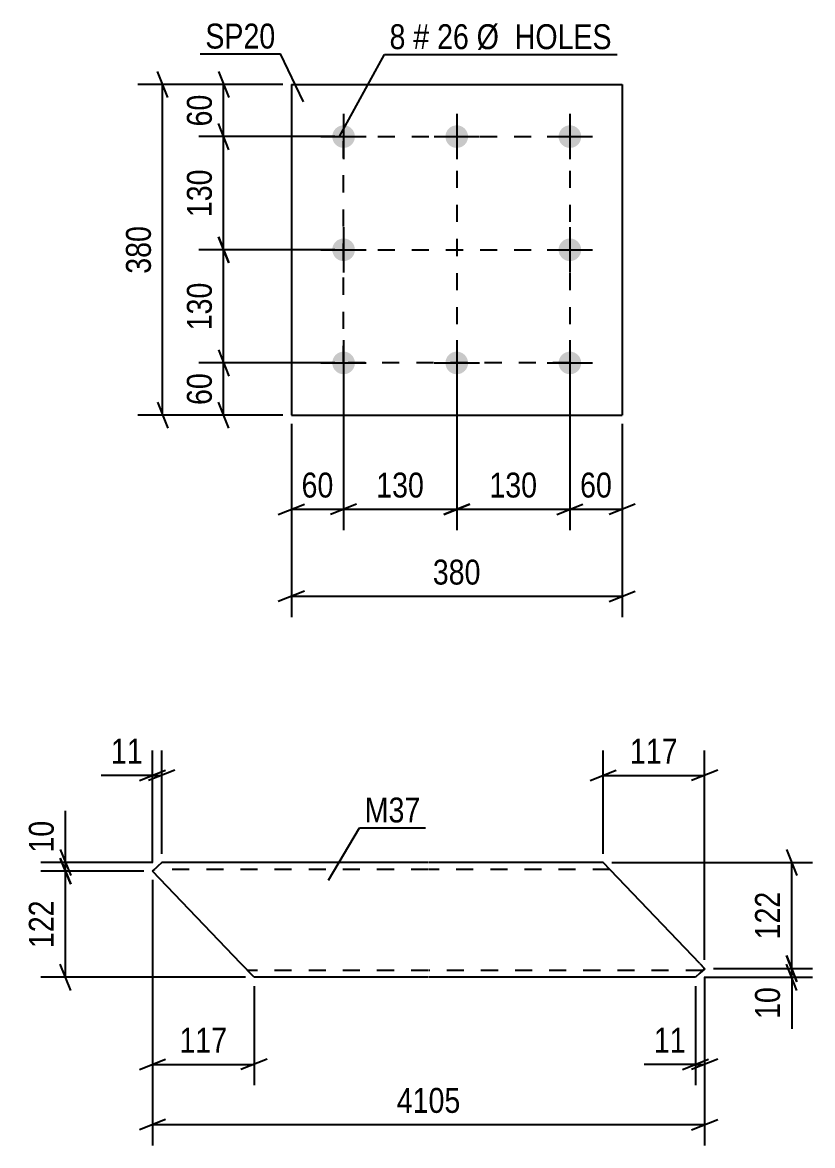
# Model space of a CAD drawing. Header units: millimetres. Extents: x 0 to 841, y 0 to 594.
# Drawn here: x 519.5 to 610.3, y 349.1 to 478.1 of the extents above; entities that cross this region are included whole.
import ezdxf

# ---------------------------------------------------------------- set-up
doc = ezdxf.new("R2010")
doc.units = ezdxf.units.MM
doc.linetypes.add('DXK_LINE_DOT2', pattern=[3.9198, 1.9599, -1.9599])
doc.styles.add('Arial Narrow', font='ARIALN.TTF', dxfattribs={"height": 0.2})

# ---------------------------------------------------------------- blocks, each defined once
blk = doc.blocks.new('Bolt-814407374-15570 - 15568')
at = {"linetype": 'Continuous'}
for points in [[(556.41, 466.28, -1), (556.41, 463.68, -1)], [(569.41, 466.28, -1), (569.41, 463.68, -1)], [(582.41, 466.28, -1), (582.41, 463.68, -1)], [(556.41, 453.28, -1), (556.41, 450.68, -1)], [(582.41, 453.28, -1), (582.41, 450.68, -1)], [(556.41, 440.28, -1), (556.41, 437.68, -1)], [(569.41, 440.28, -1), (569.41, 437.68, -1)], [(582.41, 440.28, -1), (582.41, 437.68, -1)]]:
    blk.add_hatch(color=1, dxfattribs=at).paths.add_polyline_path(points)
at = {"color": 1, "linetype": 'Continuous'}
for p, q in [((556.41, 467.58), (556.41, 462.38)), ((569.41, 467.58), (569.41, 462.38)), ((582.41, 467.58), (582.41, 462.38)), ((553.81, 464.98), (559.01, 464.98)), ((566.81, 464.98), (572.01, 464.98)), ((579.81, 464.98), (585.01, 464.98)), ((556.41, 454.58), (556.41, 449.38)), ((582.41, 454.58), (582.41, 449.38)), ((553.81, 451.98), (559.01, 451.98)), ((579.81, 451.98), (585.01, 451.98)), ((556.41, 441.58), (556.41, 436.38)), ((569.41, 441.58), (569.41, 436.38)), ((582.41, 441.58), (582.41, 436.38)), ((553.81, 438.98), (559.01, 438.98)), ((566.81, 438.98), (572.01, 438.98)), ((579.81, 438.98), (585.01, 438.98))]:
    blk.add_line(p, q, dxfattribs=at)
blk = doc.blocks.new('Part-814407374-15569 - 15568')
at = {"color": 2, "linetype": 'Continuous'}
for p, q in [((550.41, 470.98), (550.41, 432.98)), ((550.41, 470.98), (588.41, 470.98)), ((588.41, 470.98), (588.41, 432.98)), ((550.41, 432.98), (588.41, 432.98))]:
    blk.add_line(p, q, dxfattribs=at)
blk = doc.blocks.new('Part-814407374-15716 - 15715')
at = {"color": 2, "linetype": 'Continuous'}
for p, q in [((535.02, 381.13), (534.45, 380.61)), ((544.6, 370), (534.45, 380.61)), ((535.51, 381.6), (535.02, 381.13)), ((566.12, 381.6), (535.51, 381.6)), ((586.22, 381.6), (566.22, 381.6)), ((597.32, 370), (586.22, 381.6)), ((546.12, 368.4), (544.6, 370)), ((597.32, 370), (597.9, 369.39)), ((597.9, 369.39), (597.33, 368.87)), ((566.12, 368.4), (546.12, 368.4)), ((596.84, 368.4), (566.22, 368.4)), ((597.33, 368.87), (596.84, 368.4))]:
    blk.add_line(p, q, dxfattribs=at)
at = {"color": 7, "linetype": 'DXK_LINE_DOT2'}
for p, q in [((534.45, 380.61), (534.46, 380.6)), ((534.46, 380.6), (534.45, 380.61)), ((534.46, 380.6), (534.68, 380.8)), ((534.48, 380.61), (534.46, 380.6)), ((566.12, 380.8), (534.68, 380.8)), ((586.99, 380.8), (566.22, 380.8)), ((534.49, 380.57), (534.46, 380.6)), ((546.01, 368.52), (544.6, 370)), ((566.12, 369.2), (545.36, 369.2)), ((597.67, 369.2), (566.22, 369.2)), ((597.86, 369.43), (597.61, 369.69)), ((597.89, 369.4), (597.67, 369.2)), ((597.89, 369.4), (597.86, 369.43)), ((597.9, 369.39), (597.89, 369.4)), ((597.89, 369.4), (597.9, 369.39))]:
    blk.add_line(p, q, dxfattribs=at)
blk = doc.blocks.new('Rectangle-814407374-18340 - 15568')
at = {"color": 1, "linetype": 'DXK_LINE_DOT2'}
blk.add_lwpolyline([(556.41, 464.98), (582.41, 464.98), (582.41, 438.98), (556.41, 438.98), (556.41, 464.98)], close=True, dxfattribs=at)
blk = doc.blocks.new('Line-814407374-18350 - 15568')
at = {"color": 1, "linetype": 'DXK_LINE_DOT2'}
blk.add_line((556.41, 451.98), (582.41, 451.98), dxfattribs=at)
blk = doc.blocks.new('Line-814407374-18357 - 15568')
at = {"color": 1, "linetype": 'DXK_LINE_DOT2'}
blk.add_line((569.41, 464.98), (569.41, 438.98), dxfattribs=at)
blk = doc.blocks.new('StraightDimension-814407374-15833 - 15568')
at = {"color": 7, "linetype": 'Continuous'}
for p, q in [((542.02, 472.48), (543.22, 469.48)), ((549.41, 470.98), (539.77, 470.98)), ((542.62, 464.98), (542.62, 470.98)), ((543.22, 463.48), (542.02, 466.48)), ((555.41, 464.98), (539.77, 464.98))]:
    blk.add_line(p, q, dxfattribs=at)
at = {"color": 0}
blk.add_wipeout([(541.87, 470.4), (537.67, 470.4), (537.67, 465.55), (541.87, 465.55)], dxfattribs=at)
at = {"color": 3, "style": 'Arial Narrow'}
blk.add_text('60', height=2.863, rotation=90.0002, dxfattribs=at).set_placement((541.27, 466.15))
blk = doc.blocks.new('StraightDimension-814407374-20038 - 15568')
at = {"color": 7, "linetype": 'Continuous'}
for p, q in [((543.22, 450.48), (542.02, 453.48)), ((555.41, 451.98), (539.77, 451.98)), ((542.62, 438.98), (542.62, 451.98)), ((542.02, 440.48), (543.22, 437.48)), ((555.41, 438.98), (539.77, 438.98))]:
    blk.add_line(p, q, dxfattribs=at)
at = {"color": 0}
blk.add_wipeout([(541.87, 448.82), (537.67, 448.82), (537.67, 442.13), (541.87, 442.13)], dxfattribs=at)
at = {"color": 3, "style": 'Arial Narrow'}
blk.add_text('130', height=2.863, rotation=90.0002, dxfattribs=at).set_placement((541.27, 442.73))
blk = doc.blocks.new('StraightDimension-814407374-15836 - 15568')
at = {"color": 7, "linetype": 'Continuous'}
for p, q in [((542.02, 440.48), (543.22, 437.48)), ((555.41, 438.98), (539.77, 438.98)), ((542.62, 432.98), (542.62, 438.98)), ((543.22, 431.48), (542.02, 434.48)), ((549.41, 432.98), (539.77, 432.98))]:
    blk.add_line(p, q, dxfattribs=at)
at = {"color": 0}
blk.add_wipeout([(541.87, 438.4), (537.67, 438.4), (537.67, 433.55), (541.87, 433.55)], dxfattribs=at)
at = {"color": 3, "style": 'Arial Narrow'}
blk.add_text('60', height=2.863, rotation=90.0002, dxfattribs=at).set_placement((541.27, 434.15))
blk = doc.blocks.new('StraightDimension-814407374-15849 - 15568')
at = {"color": 7, "linetype": 'Continuous'}
for p, q in [((536.22, 469.48), (535.02, 472.48)), ((549.41, 470.98), (532.77, 470.98)), ((535.62, 432.98), (535.62, 470.98)), ((535.02, 434.48), (536.22, 431.48)), ((549.41, 432.98), (532.77, 432.98))]:
    blk.add_line(p, q, dxfattribs=at)
at = {"color": 0}
blk.add_wipeout([(534.87, 455.32), (530.67, 455.32), (530.67, 448.63), (534.87, 448.63)], dxfattribs=at)
at = {"color": 3, "style": 'Arial Narrow'}
blk.add_text('380', height=2.863, rotation=90.0002, dxfattribs=at).set_placement((534.27, 449.23))
blk = doc.blocks.new('StraightDimension-814407374-20044 - 15568')
at = {"color": 7, "linetype": 'Continuous'}
for p, q in [((569.41, 437.98), (569.41, 419.77)), ((582.41, 437.98), (582.41, 419.77)), ((570.91, 422.77), (567.91, 421.57)), ((569.41, 422.17), (582.41, 422.17)), ((580.91, 421.57), (583.91, 422.77))]:
    blk.add_line(p, q, dxfattribs=at)
at = {"color": 0}
blk.add_wipeout([(579.25, 422.92), (579.25, 427.12), (572.56, 427.12), (572.56, 422.92)], dxfattribs=at)
at = {"color": 3, "style": 'Arial Narrow'}
blk.add_text('130', height=2.863, dxfattribs=at).set_placement((573.16, 423.52))
blk = doc.blocks.new('StraightDimension-814407374-15853 - 15568')
at = {"color": 7, "linetype": 'Continuous'}
for p, q in [((582.41, 437.98), (582.41, 419.77)), ((588.41, 431.98), (588.41, 419.77)), ((580.91, 421.57), (583.91, 422.77)), ((582.41, 422.17), (588.41, 422.17)), ((589.91, 422.77), (586.91, 421.57))]:
    blk.add_line(p, q, dxfattribs=at)
at = {"color": 0}
blk.add_wipeout([(587.83, 422.92), (587.83, 427.12), (582.98, 427.12), (582.98, 422.92)], dxfattribs=at)
at = {"color": 3, "style": 'Arial Narrow'}
blk.add_text('60', height=2.863, dxfattribs=at).set_placement((583.58, 423.52))
blk = doc.blocks.new('StraightDimension-814407374-15856 - 15568')
at = {"color": 7, "linetype": 'Continuous'}
for p, q in [((556.41, 437.98), (556.41, 419.77)), ((550.41, 431.98), (550.41, 419.77)), ((548.91, 421.57), (551.91, 422.77)), ((550.41, 422.17), (556.41, 422.17)), ((557.91, 422.77), (554.91, 421.57))]:
    blk.add_line(p, q, dxfattribs=at)
at = {"color": 0}
blk.add_wipeout([(555.83, 422.92), (555.83, 427.12), (550.98, 427.12), (550.98, 422.92)], dxfattribs=at)
at = {"color": 3, "style": 'Arial Narrow'}
blk.add_text('60', height=2.863, dxfattribs=at).set_placement((551.58, 423.52))
blk = doc.blocks.new('StraightDimension-814407374-15869 - 15568')
at = {"color": 7, "linetype": 'Continuous'}
for p, q in [((550.41, 431.98), (550.41, 409.77)), ((588.41, 431.98), (588.41, 409.77)), ((551.91, 412.77), (548.91, 411.57)), ((550.41, 412.17), (588.41, 412.17)), ((586.91, 411.57), (589.91, 412.77))]:
    blk.add_line(p, q, dxfattribs=at)
at = {"color": 0}
blk.add_wipeout([(572.75, 412.92), (572.75, 417.12), (566.06, 417.12), (566.06, 412.92)], dxfattribs=at)
at = {"color": 3, "style": 'Arial Narrow'}
blk.add_text('380', height=2.863, dxfattribs=at).set_placement((566.66, 413.52))
blk = doc.blocks.new('StraightDimension-814407374-20040 - 15568')
at = {"color": 7, "linetype": 'Continuous'}
for p, q in [((543.22, 463.48), (542.02, 466.48)), ((555.41, 464.98), (539.77, 464.98)), ((542.62, 451.98), (542.62, 464.98)), ((542.02, 453.48), (543.22, 450.48)), ((555.41, 451.98), (539.77, 451.98))]:
    blk.add_line(p, q, dxfattribs=at)
at = {"color": 0}
blk.add_wipeout([(541.87, 461.82), (537.67, 461.82), (537.67, 455.13), (541.87, 455.13)], dxfattribs=at)
at = {"color": 3, "style": 'Arial Narrow'}
blk.add_text('130', height=2.863, rotation=90.0002, dxfattribs=at).set_placement((541.27, 455.73))
blk = doc.blocks.new('StraightDimension-814407374-20042 - 15568')
at = {"color": 7, "linetype": 'Continuous'}
for p, q in [((556.41, 437.98), (556.41, 419.77)), ((569.41, 437.98), (569.41, 419.77)), ((557.91, 422.77), (554.91, 421.57)), ((556.41, 422.17), (569.41, 422.17)), ((567.91, 421.57), (570.91, 422.77))]:
    blk.add_line(p, q, dxfattribs=at)
at = {"color": 0}
blk.add_wipeout([(566.25, 422.92), (566.25, 427.12), (559.56, 427.12), (559.56, 422.92)], dxfattribs=at)
at = {"color": 3, "style": 'Arial Narrow'}
blk.add_text('130', height=2.863, dxfattribs=at).set_placement((560.16, 423.52))
blk = doc.blocks.new('StraightDimension-814407374-16206 - 15715')
at = {"color": 7, "linetype": 'Continuous'}
for p, q in [((534.46, 379.6), (534.46, 349.08)), ((597.89, 368.4), (597.89, 349.08)), ((535.96, 352.08), (532.96, 350.88)), ((534.46, 351.48), (597.89, 351.48)), ((596.39, 350.88), (599.39, 352.08))]:
    blk.add_line(p, q, dxfattribs=at)
at = {"color": 0}
blk.add_wipeout([(570.43, 352.23), (570.43, 356.43), (561.92, 356.43), (561.92, 352.23)], dxfattribs=at)
at = {"color": 3, "style": 'Arial Narrow'}
blk.add_text('4105', height=2.863, dxfattribs=at).set_placement((562.52, 352.83))
blk = doc.blocks.new('StraightDimension-814407374-16182 - 15715')
at = {"color": 7, "linetype": 'Continuous'}
for p, q in [((586.22, 382.6), (586.22, 394.45)), ((597.89, 370.4), (597.89, 394.45)), ((584.72, 391), (587.72, 392.2)), ((586.22, 391.6), (597.89, 391.6)), ((599.39, 392.2), (596.39, 391))]:
    blk.add_line(p, q, dxfattribs=at)
at = {"color": 0}
blk.add_wipeout([(595.4, 392.35), (595.4, 396.55), (588.71, 396.55), (588.71, 392.35)], dxfattribs=at)
at = {"color": 3, "style": 'Arial Narrow'}
blk.add_text('117', height=2.863, dxfattribs=at).set_placement((589.31, 392.95))
blk = doc.blocks.new('StraightDimension-814407374-16174 - 15715')
at = {"color": 7, "linetype": 'Continuous'}
for p, q in [((597.89, 368.4), (597.89, 356)), ((596.84, 367.4), (596.84, 356)), ((595.34, 357.8), (598.34, 359)), ((599.39, 359), (596.39, 357.8)), ((596.84, 358.4), (590.93, 358.4)), ((596.84, 358.4), (590.93, 358.4)), ((596.84, 358.4), (597.89, 358.4))]:
    blk.add_line(p, q, dxfattribs=at)
at = {"color": 0}
blk.add_wipeout([(596.31, 359.15), (596.31, 363.35), (591.45, 363.35), (591.45, 359.15)], dxfattribs=at)
at = {"color": 3, "style": 'Arial Narrow'}
blk.add_text('11', height=2.863, dxfattribs=at).set_placement((592.05, 359.75))
blk = doc.blocks.new('StraightDimension-814407374-16186 - 15715')
at = {"color": 7, "linetype": 'Continuous'}
for p, q in [((534.46, 381.6), (534.46, 394.45)), ((535.51, 382.6), (535.51, 394.45)), ((534.46, 391.6), (528.56, 391.6)), ((534.46, 391.6), (528.56, 391.6)), ((532.96, 391), (535.96, 392.2)), ((537.01, 392.2), (534.01, 391)), ((534.46, 391.6), (535.51, 391.6))]:
    blk.add_line(p, q, dxfattribs=at)
at = {"color": 0}
blk.add_wipeout([(533.94, 392.35), (533.94, 396.55), (529.08, 396.55), (529.08, 392.35)], dxfattribs=at)
at = {"color": 3, "style": 'Arial Narrow'}
blk.add_text('11', height=2.863, dxfattribs=at).set_placement((529.68, 392.95))
blk = doc.blocks.new('StraightDimension-814407374-16178 - 15715')
at = {"color": 7, "linetype": 'Continuous'}
for p, q in [((534.46, 379.6), (534.46, 356)), ((546.12, 367.4), (546.12, 356)), ((532.96, 357.8), (535.96, 359)), ((547.62, 359), (544.62, 357.8)), ((534.46, 358.4), (546.12, 358.4))]:
    blk.add_line(p, q, dxfattribs=at)
at = {"color": 0}
blk.add_wipeout([(543.64, 359.15), (543.64, 363.35), (536.95, 363.35), (536.95, 359.15)], dxfattribs=at)
at = {"color": 3, "style": 'Arial Narrow'}
blk.add_text('117', height=2.863, dxfattribs=at).set_placement((537.55, 359.75))
blk = doc.blocks.new('StraightDimension-814407374-18258 - 15715')
at = {"color": 7, "linetype": 'Continuous'}
for p, q in [((523.86, 382.1), (525.06, 379.1)), ((533.46, 380.6), (521.61, 380.6)), ((524.46, 368.4), (524.46, 380.6)), ((525.06, 366.9), (523.86, 369.9)), ((545.12, 368.4), (521.61, 368.4))]:
    blk.add_line(p, q, dxfattribs=at)
at = {"color": 0}
blk.add_wipeout([(523.71, 377.84), (519.51, 377.84), (519.51, 371.16), (523.71, 371.16)], dxfattribs=at)
at = {"color": 3, "style": 'Arial Narrow'}
blk.add_text('122', height=2.863, rotation=90.0002, dxfattribs=at).set_placement((523.11, 371.76))
blk = doc.blocks.new('StraightDimension-814407374-18257 - 15715')
at = {"color": 7, "linetype": 'Continuous'}
for p, q in [((524.46, 381.6), (524.46, 387.51)), ((524.46, 381.6), (524.46, 387.51)), ((523.86, 383.1), (525.06, 380.1)), ((525.06, 379.1), (523.86, 382.1)), ((534.51, 381.6), (521.61, 381.6)), ((524.46, 380.6), (524.46, 381.6)), ((533.46, 380.6), (521.61, 380.6))]:
    blk.add_line(p, q, dxfattribs=at)
at = {"color": 0}
blk.add_wipeout([(523.71, 386.98), (519.51, 386.98), (519.51, 382.13), (523.71, 382.13)], dxfattribs=at)
at = {"color": 3, "style": 'Arial Narrow'}
blk.add_text('10', height=2.863, rotation=90.0002, dxfattribs=at).set_placement((523.11, 382.73))
blk = doc.blocks.new('StraightDimension-814407374-18296 - 15715')
at = {"color": 7, "linetype": 'Continuous'}
for p, q in [((607.29, 383.1), (608.49, 380.1)), ((587.22, 381.6), (610.29, 381.6)), ((607.89, 369.4), (607.89, 381.6)), ((608.49, 367.9), (607.29, 370.9)), ((598.89, 369.4), (610.29, 369.4))]:
    blk.add_line(p, q, dxfattribs=at)
at = {"color": 0}
blk.add_wipeout([(607.14, 378.84), (602.94, 378.84), (602.94, 372.16), (607.14, 372.16)], dxfattribs=at)
at = {"color": 3, "style": 'Arial Narrow'}
blk.add_text('122', height=2.863, rotation=90.0002, dxfattribs=at).set_placement((606.54, 372.76))
blk = doc.blocks.new('StraightDimension-814407374-18297 - 15715')
at = {"color": 7, "linetype": 'Continuous'}
for p, q in [((607.29, 370.9), (608.49, 367.9)), ((598.89, 369.4), (610.29, 369.4)), ((608.49, 366.9), (607.29, 369.9)), ((607.89, 368.4), (607.89, 369.4)), ((597.84, 368.4), (610.29, 368.4)), ((607.89, 368.4), (607.89, 362.49)), ((607.89, 368.4), (607.89, 362.49))]:
    blk.add_line(p, q, dxfattribs=at)
at = {"color": 0}
blk.add_wipeout([(607.14, 367.88), (602.94, 367.88), (602.94, 363.02), (607.14, 363.02)], dxfattribs=at)
at = {"color": 3, "style": 'Arial Narrow'}
blk.add_text('10', height=2.863, rotation=90.0002, dxfattribs=at).set_placement((606.54, 363.62))
blk = doc.blocks.new('Mark-814407374-16367 - 15568')
at = {"color": 0}
for points in [[(563.52, 475.03), (563.52, 478.03), (561.69, 478.03), (561.69, 475.03)], [(566.25, 475.03), (566.25, 478.03), (564.42, 478.03), (564.42, 475.03)], [(570.8, 475.03), (570.8, 478.03), (567.15, 478.03), (567.15, 475.03)], [(587.23, 475.03), (587.23, 478.03), (571.7, 478.03), (571.7, 475.03)]]:
    blk.add_wipeout(points, dxfattribs=at)
for points in [[(563.52, 475.03), (563.52, 478.03), (561.69, 478.03), (561.69, 475.03)], [(566.25, 475.03), (566.25, 478.03), (564.42, 478.03), (564.42, 475.03)], [(570.8, 475.03), (570.8, 478.03), (567.15, 478.03), (567.15, 475.03)], [(587.23, 475.03), (587.23, 478.03), (571.7, 478.03), (571.7, 475.03)]]:
    blk.add_wipeout(points, dxfattribs=at)
at = {"color": 7, "linetype": 'Continuous'}
for p, q in [((555.94, 464.98), (561.09, 474.43)), ((561.09, 474.43), (587.83, 474.43))]:
    blk.add_line(p, q, dxfattribs=at)
at = {"color": 3, "style": 'Arial Narrow'}
for s, height, p in [('8', 2.86, (561.69, 475.03)), ('#', 2.86, (564.42, 475.03)), ('26', 2.863, (567.15, 475.03)), ('Ø  HOLES', 2.863, (571.7, 475.03))]:
    blk.add_text(s, height=height, dxfattribs=at).set_placement(p)
blk = doc.blocks.new('Mark-814407374-16364 - 15568')
at = {"color": 0}
blk.add_wipeout([(548.57, 475.1), (548.57, 478.1), (540.53, 478.1), (540.53, 475.1)], dxfattribs=at)
blk.add_wipeout([(548.57, 475.1), (548.57, 478.1), (540.53, 478.1), (540.53, 475.1)], dxfattribs=at)
at = {"color": 30, "linetype": 'Continuous'}
for p in [(539.93, 474.5), (551.82, 468.99)]:
    blk.add_line(p, (549.17, 474.5), dxfattribs=at)
at = {"color": 3, "style": 'Arial Narrow'}
blk.add_text('SP20', height=2.863, dxfattribs=at).set_placement((540.53, 475.1))
blk = doc.blocks.new('Mark-814407374-16419 - 15715')
at = {"color": 0}
blk.add_wipeout([(565.23, 386.19), (565.23, 389.19), (558.84, 389.19), (558.84, 386.19)], dxfattribs=at)
blk.add_wipeout([(565.23, 386.19), (565.23, 389.19), (558.84, 389.19), (558.84, 386.19)], dxfattribs=at)
at = {"color": 30, "linetype": 'Continuous'}
for p, q in [((554.66, 379.55), (558.24, 385.59)), ((558.24, 385.59), (565.83, 385.59))]:
    blk.add_line(p, q, dxfattribs=at)
at = {"color": 3, "style": 'Arial Narrow'}
blk.add_text('M37', height=2.863, dxfattribs=at).set_placement((558.84, 386.19))

msp = doc.modelspace()

# ---------------------------------------------------------------- block references
for name in ['Part-814407374-15569 - 15568', 'Bolt-814407374-15570 - 15568', 'Rectangle-814407374-18340 - 15568', 'Line-814407374-18357 - 15568', 'Line-814407374-18350 - 15568', 'Part-814407374-15716 - 15715']:
    msp.add_blockref(name, (0, 0))

# ---------------------------------------------------------------- next in the draw order: block references
for name in ['StraightDimension-814407374-15833 - 15568', 'StraightDimension-814407374-20038 - 15568', 'StraightDimension-814407374-20044 - 15568', 'StraightDimension-814407374-16186 - 15715', 'StraightDimension-814407374-16206 - 15715']:
    msp.add_blockref(name, (0, 0))

# ---------------------------------------------------------------- next in the draw order: block references
for name in ['StraightDimension-814407374-15836 - 15568', 'StraightDimension-814407374-15853 - 15568', 'StraightDimension-814407374-16182 - 15715', 'Mark-814407374-16419 - 15715', 'StraightDimension-814407374-16178 - 15715', 'StraightDimension-814407374-16174 - 15715']:
    msp.add_blockref(name, (0, 0))

# ---------------------------------------------------------------- next in the draw order: block references
for name in ['StraightDimension-814407374-15849 - 15568', 'StraightDimension-814407374-18258 - 15715', 'StraightDimension-814407374-18296 - 15715']:
    msp.add_blockref(name, (0, 0))

# ---------------------------------------------------------------- next in the draw order: block references
for name in ['Mark-814407374-16364 - 15568', 'StraightDimension-814407374-20040 - 15568', 'StraightDimension-814407374-15856 - 15568', 'StraightDimension-814407374-18257 - 15715', 'StraightDimension-814407374-18297 - 15715']:
    msp.add_blockref(name, (0, 0))

# ---------------------------------------------------------------- next in the draw order: block references
for name in ['Mark-814407374-16367 - 15568', 'StraightDimension-814407374-15869 - 15568']:
    msp.add_blockref(name, (0, 0))

# ---------------------------------------------------------------- next in the draw order: block references
msp.add_blockref('StraightDimension-814407374-20042 - 15568', (0, 0))

doc.saveas('drawing.dxf')
